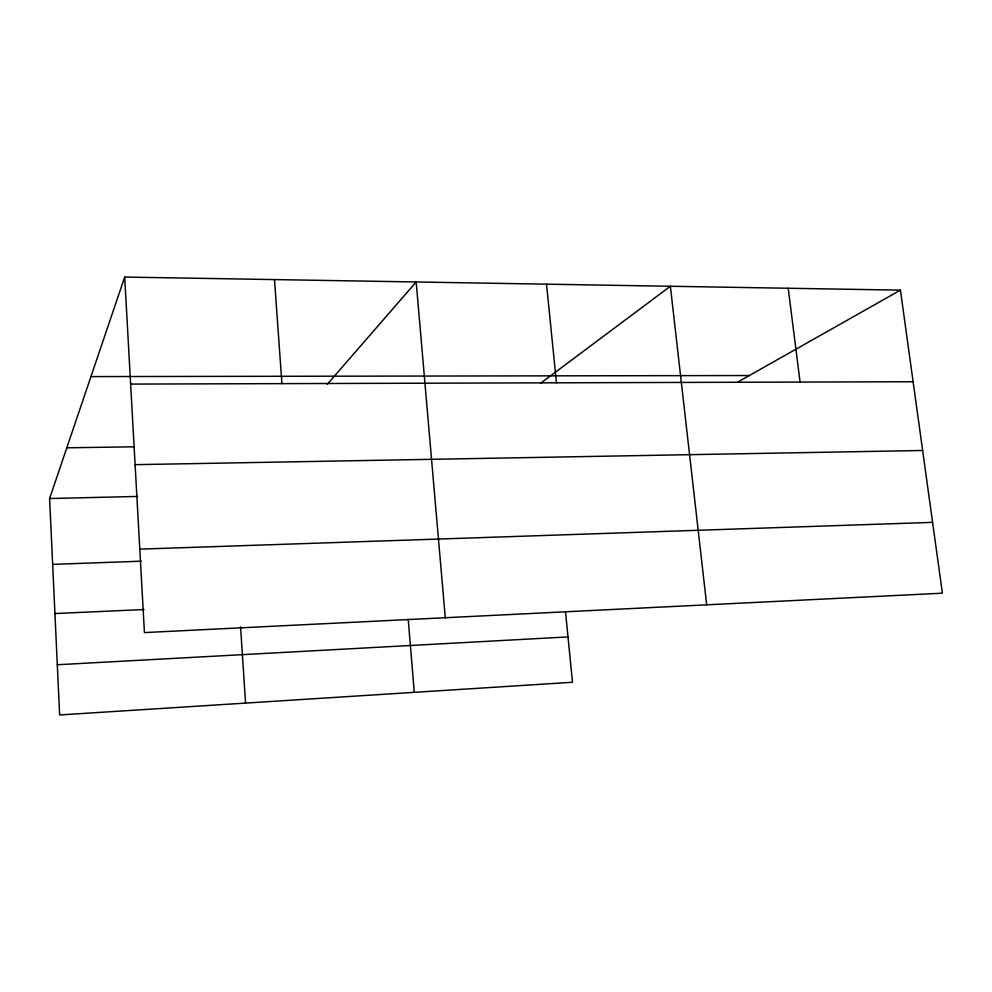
<?xml version="1.0" encoding="UTF-8"?>
<svg xmlns="http://www.w3.org/2000/svg" width="992" height="992" viewBox="0 0 992 992"><rect width="100%" height="100%" fill="white"/><g stroke="black" fill="none" stroke-linecap="round" stroke-linejoin="round"><path stroke-width="1.49" d="M565.477 611.531L572.496 682.26L59.632 714.947L49.6 498.542L124.694 277.053L900.426 290.148L942.4 593.191L144.423 632.586L124.694 277.053M327.31 384.301L416.169 281.976L445.284 617.731M540.752 383.16L670.381 286.266L706.676 604.822M737.49 382.242L900.426 290.148M57.3 664.739L567.994 636.914M54.932 613.552L144.014 609.534M52.65 564.374L141.323 561.187M139.798 549.146L932.592 522.362M49.6 498.542L137.652 496.434M135.11 464.665L922.634 450.48M66.811 447.801L134.428 446.797M130.634 384.09L913.111 381.734M90.954 376.588L749.369 375.534M788.206 288.263L800.073 382.069M546.53 284.183L556.462 382.813M408.22 619.293L414.272 692.342M274.486 279.583L281.939 383.631M240.572 626.857L245.557 703.092"/></g></svg>
